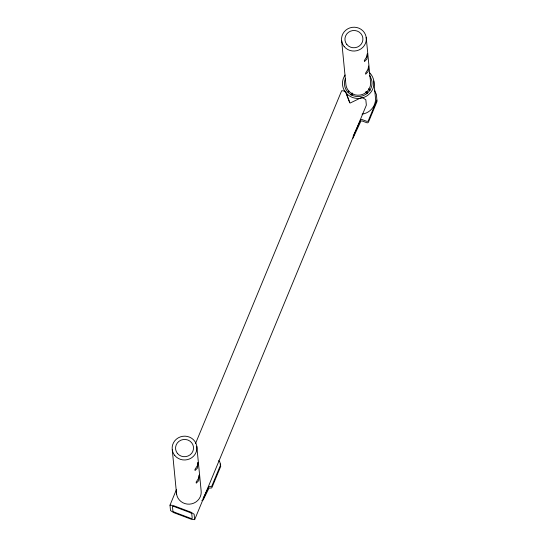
<?xml version="1.0" encoding="UTF-8"?>
<svg xmlns="http://www.w3.org/2000/svg" width="547" height="547" viewBox="0 0 547 547"><rect width="100%" height="100%" fill="white"/><g stroke="black" fill="none" stroke-linecap="round" stroke-linejoin="round"><path stroke-width="0.82" d="M195.498 443.59L341.684 90.679L345.519 91.26L350.039 103.096L361.813 97.4L362.723 97.742L365.827 99.773L366.353 105.161L194.664 519.65L191.73 519.411L173.625 512.594L170.514 510.556L169.994 505.168L176.531 489.38M220.79 466.194L212.017 487.377L211.313 488.088L209.474 487.992L208.783 488.546L203.183 499.924L201.809 500.519M376.869 100.067L368.37 120.579A1.306 1.251 -5.6 0 1 366.675 121.29L362.128 119.581A1.306 1.251 -5.6 0 0 360.617 119.984L353.102 136.21M352.883 138.425L360.753 121.427A1.306 1.251 -5.6 0 1 362.271 121.024L366.818 122.733A1.306 1.251 -5.6 0 0 368.514 122.022L377.006 101.503L376.411 94.487L374.435 90.207M203.046 498.481L208.646 487.103L209.33 486.55L211.169 486.645L211.874 485.941L220.653 464.752L219.737 461.805L218.677 460.642M169.994 505.168L172.92 505.407L191.033 512.224L194.137 514.262L194.664 519.65M346.189 93.558L349.506 102.234M220.106 463.986L220.564 465.456M373.82 81.031L375.372 96.928A15.76 15.138 -5.6 0 1 362.032 114.186M366.196 37.333L370.497 81.517A12.396 11.911 -5.6 0 1 360.001 95.089A12.396 11.911 -5.6 0 1 345.964 85.106L341.663 40.929M196.804 446.277L201.105 490.461A12.396 11.911 -5.6 0 1 189.406 504.156A12.396 11.911 -5.6 0 1 176.462 491.732M172.271 449.866L176.572 494.05M369.533 75.623A13.798 13.258 -5.6 0 1 359.817 96.477A13.798 13.258 -5.6 0 1 345.417 78.488M348.036 92.334A13.798 13.258 -5.6 0 1 348.979 91.034M368.363 88.764A13.798 13.258 -5.6 0 1 370.121 90.351M369.546 72.689A15.76 15.138 -5.6 0 1 369.963 93.332A15.76 15.138 -5.6 0 1 348.583 95.356A15.76 15.138 -5.6 0 1 345.123 75.007M350.914 95.096A9.791 9.402 -5.6 0 1 352.165 92.942M366.531 91.465A9.791 9.402 -5.6 0 1 367.687 92.641M351.817 95.082A9.791 9.402 -5.6 0 1 352.856 93.735M365.28 91.917A9.791 9.402 -5.6 0 1 367.29 93.475M197.987 462.468L197.563 467.952L195.047 470.536L194.944 469.476L197.344 465.702L197.987 462.468M199.217 475.09L198.787 480.567L196.27 483.151L196.168 482.098L198.568 478.317L199.217 475.09M367.379 53.531L366.948 59.008L364.432 61.592L364.329 60.539L366.729 56.758L367.379 53.531M368.61 66.146L368.179 71.623L365.663 74.207L365.56 73.154L367.96 69.373L368.61 66.146M173.898 506.467L172.435 506.344L172.907 511.199L174.459 512.211L190.753 518.351L192.223 518.474L191.751 513.619L190.199 512.607L173.898 506.467M346.86 44.533A8.998 8.643 -5.6 0 0 362.278 42.276A8.998 8.643 -5.6 0 0 352.644 30.584A8.998 8.643 -5.6 0 0 346.86 44.533M344.193 46.577A12.396 11.911 -5.6 0 0 365.437 43.466A12.396 11.911 -5.6 0 0 352.152 27.35A12.396 11.911 -5.6 0 0 344.193 46.577M177.474 453.477A8.998 8.643 -5.6 0 0 192.893 451.22A8.998 8.643 -5.6 0 0 183.252 439.528A8.998 8.643 -5.6 0 0 177.474 453.477M174.801 455.521A12.396 11.911 -5.6 0 0 196.045 452.41A12.396 11.911 -5.6 0 0 182.766 436.294A12.396 11.911 -5.6 0 0 174.801 455.521"/></g></svg>
